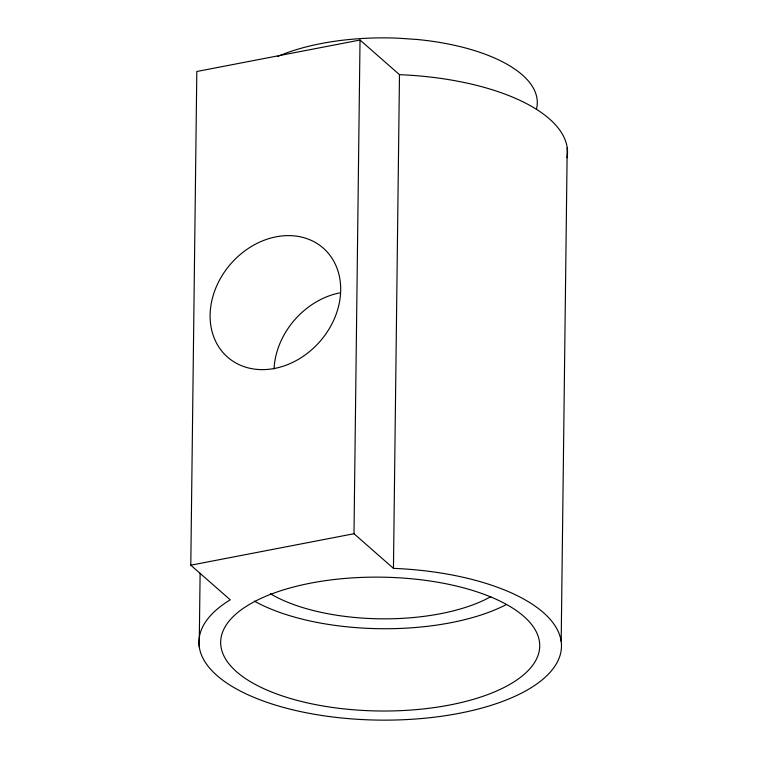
<?xml version="1.0" encoding="UTF-8"?>
<svg xmlns="http://www.w3.org/2000/svg" width="758" height="758" viewBox="0 0 758 758"><rect width="100%" height="100%" fill="white"/><g stroke="black" fill="none" stroke-linecap="round" stroke-linejoin="round"><path stroke-width="1.14" d="M360.022 40.032L353.995 533.727L393.449 568.358A181.295 76.046 0.7 0 1 555.946 664.491A181.295 76.046 0.7 0 1 305.9 712.691A181.295 76.046 0.7 0 1 230.243 599.824L190.789 565.193L196.815 71.498L360.022 40.032L399.485 74.663A181.295 76.046 0.7 0 1 567.031 157.759M199.212 646.631L200.112 573.228M393.449 568.358L399.485 74.663M561.185 641.505L567.211 147.81M190.789 565.193L353.995 533.727M490.871 596.612A135.976 57.03 0.7 0 1 270.303 593.675M506.515 604.467A159.54 66.922 0.7 0 1 254.375 601.113M536.456 109.18A150.472 63.122 0.7 0 0 417.326 39.501L397.836 38.165A150.472 63.122 0.7 0 0 277.542 56.518M274.045 368.947A72.522 59.115 -48.7 0 1 340.067 292.825M290.541 698.525A159.54 66.922 0.7 0 0 539.298 650.563A159.54 66.922 0.7 0 0 310.752 583.12A159.54 66.922 0.7 0 0 290.541 698.525M274.604 368.435A72.522 59.115 -48.7 0 0 332.345 258.8A72.522 59.115 -48.7 0 0 219.27 280.593A72.522 59.115 -48.7 0 0 274.604 368.435"/></g></svg>
